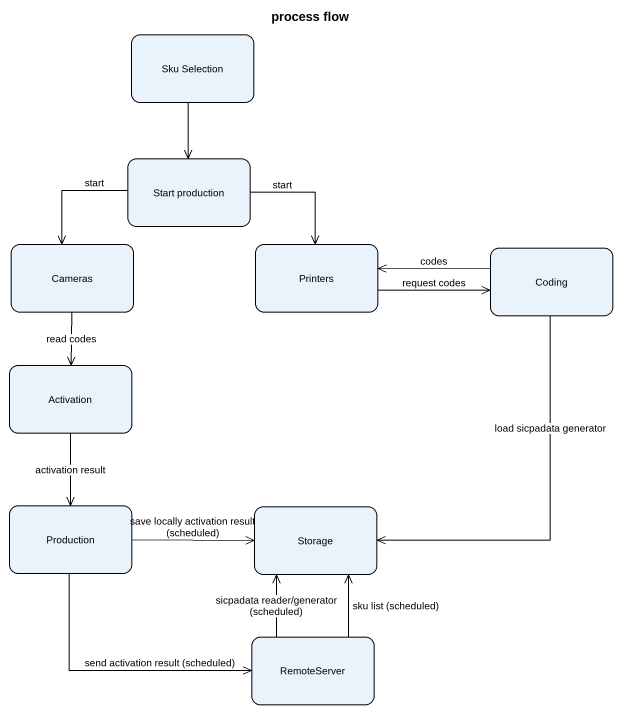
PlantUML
@startuml
title process flow
hide empty description
state "Sku Selection" as Sku_Selection
state "Start production" as Start_production
state Cameras
state Printers
state Coding
state Activation
state Production
state "Storage" as Storage_
state RemoteServer
Sku_Selection --> Start_production
Start_production --> Cameras : start
Start_production --> Printers : start
Cameras --> Activation : read codes
Printers -right-> Coding : request codes
Coding -left-> Printers : codes
Coding --> Storage_ : load sicpadata generator
Activation --> Production : activation result
Production -right-> Storage_ : save locally activation result (scheduled)
Production -right-> RemoteServer : send activation result (scheduled)
RemoteServer -up-> Storage_ : sicpadata reader/generator (scheduled)
RemoteServer -up-> Storage_ : sku list (scheduled)
@enduml
